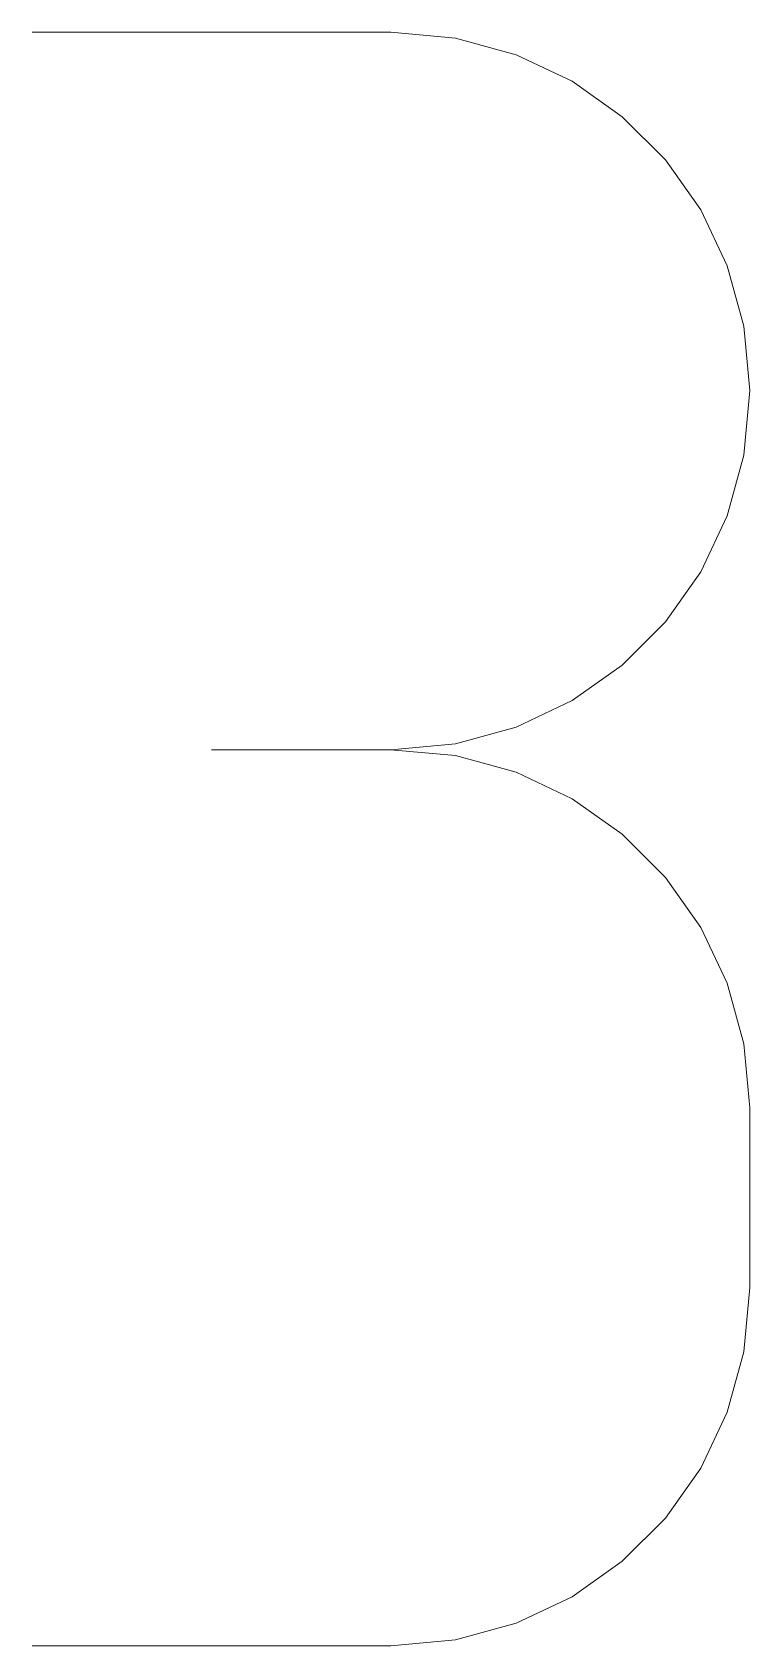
# Model space of a CAD drawing. Header units: centimetres. Extents: x -214 to 137, y -175 to 4.
# Drawn here: x 51.286 to 52.705, y -116.275 to -113.084 of the extents above; entities that cross this region are included whole.
import ezdxf

# ---------------------------------------------------------------- set-up
doc = ezdxf.new("R2010")
doc.units = ezdxf.units.CM
doc.header["$MEASUREMENT"] = 0
doc.layers.add('layer 1', color=7, linetype='Continuous')

msp = doc.modelspace()

# ---------------------------------------------------------------- linework, layer by layer
at = {"layer": 'layer 1', "color": 1, "lineweight": 9}
for points in [[(51.99511, -113.0837), (51.99511, -113.0837), (51.28558, -113.0837), (51.28558, -113.0837)], [(51.99511, -113.0837), (51.99511, -113.0837), (51.28558, -113.0837), (51.28558, -113.0837)], [(51.99511, -113.0837), (51.99511, -113.0837), (51.28558, -113.0837), (51.28558, -113.0837)], [(51.99511, -113.0837), (51.99511, -113.0837), (51.28558, -113.0837), (51.28558, -113.0837)], [(52.12272, -113.09516), (52.12272, -113.09516), (51.99511, -113.0837), (51.99511, -113.0837)], [(52.12272, -113.09516), (52.12272, -113.09516), (51.99511, -113.0837), (51.99511, -113.0837)], [(52.12272, -113.09516), (52.12272, -113.09516), (51.99511, -113.0837), (51.99511, -113.0837)], [(52.12272, -113.09516), (52.12272, -113.09516), (51.99511, -113.0837), (51.99511, -113.0837)], [(52.2428, -113.12817), (52.2428, -113.12817), (52.12272, -113.09516), (52.12272, -113.09516)], [(52.2428, -113.12817), (52.2428, -113.12817), (52.12272, -113.09516), (52.12272, -113.09516)], [(52.2428, -113.12817), (52.2428, -113.12817), (52.12272, -113.09516), (52.12272, -113.09516)], [(52.2428, -113.12817), (52.2428, -113.12817), (52.12272, -113.09516), (52.12272, -113.09516)], [(52.35335, -113.1807), (52.35335, -113.1807), (52.2428, -113.12817), (52.2428, -113.12817)], [(52.35335, -113.1807), (52.35335, -113.1807), (52.2428, -113.12817), (52.2428, -113.12817)], [(52.35335, -113.1807), (52.35335, -113.1807), (52.2428, -113.12817), (52.2428, -113.12817)], [(52.35335, -113.1807), (52.35335, -113.1807), (52.2428, -113.12817), (52.2428, -113.12817)], [(52.45237, -113.25073), (52.45237, -113.25073), (52.35335, -113.1807), (52.35335, -113.1807)], [(52.45237, -113.25073), (52.45237, -113.25073), (52.35335, -113.1807), (52.35335, -113.1807)], [(52.45237, -113.25073), (52.45237, -113.25073), (52.35335, -113.1807), (52.35335, -113.1807)], [(52.45237, -113.25073), (52.45237, -113.25073), (52.35335, -113.1807), (52.35335, -113.1807)], [(52.53786, -113.33622), (52.53786, -113.33622), (52.45237, -113.25073), (52.45237, -113.25073)], [(52.53786, -113.33622), (52.53786, -113.33622), (52.45237, -113.25073), (52.45237, -113.25073)], [(52.53786, -113.33622), (52.53786, -113.33622), (52.45237, -113.25073), (52.45237, -113.25073)], [(52.53786, -113.33622), (52.53786, -113.33622), (52.45237, -113.25073), (52.45237, -113.25073)], [(52.60783, -113.43515), (52.60783, -113.43515), (52.53786, -113.33622), (52.53786, -113.33622)], [(52.60783, -113.43515), (52.60783, -113.43515), (52.53786, -113.33622), (52.53786, -113.33622)], [(52.60783, -113.43515), (52.60783, -113.43515), (52.53786, -113.33622), (52.53786, -113.33622)], [(52.60783, -113.43515), (52.60783, -113.43515), (52.53786, -113.33622), (52.53786, -113.33622)], [(52.66029, -113.54548), (52.66029, -113.54548), (52.60783, -113.43515), (52.60783, -113.43515)], [(52.66029, -113.54548), (52.66029, -113.54548), (52.60783, -113.43515), (52.60783, -113.43515)], [(52.66029, -113.54548), (52.66029, -113.54548), (52.60783, -113.43515), (52.60783, -113.43515)], [(52.66029, -113.54548), (52.66029, -113.54548), (52.60783, -113.43515), (52.60783, -113.43515)], [(52.69322, -113.66519), (52.69322, -113.66519), (52.66029, -113.54548), (52.66029, -113.54548)], [(52.69322, -113.66519), (52.69322, -113.66519), (52.66029, -113.54548), (52.66029, -113.54548)], [(52.69322, -113.66519), (52.69322, -113.66519), (52.66029, -113.54548), (52.66029, -113.54548)], [(52.69322, -113.66519), (52.69322, -113.66519), (52.66029, -113.54548), (52.66029, -113.54548)], [(52.70465, -113.79223), (52.70465, -113.79223), (52.69322, -113.66519), (52.69322, -113.66519)], [(52.70465, -113.79223), (52.70465, -113.79223), (52.69322, -113.66519), (52.69322, -113.66519)], [(52.70465, -113.79223), (52.70465, -113.79223), (52.69322, -113.66519), (52.69322, -113.66519)], [(52.70465, -113.79223), (52.70465, -113.79223), (52.69322, -113.66519), (52.69322, -113.66519)], [(52.69322, -113.91988), (52.69322, -113.91988), (52.70465, -113.79223), (52.70465, -113.79223)], [(52.69322, -113.91988), (52.69322, -113.91988), (52.70465, -113.79223), (52.70465, -113.79223)], [(52.69322, -113.91988), (52.69322, -113.91988), (52.70465, -113.79223), (52.70465, -113.79223)], [(52.69322, -113.91988), (52.69322, -113.91988), (52.70465, -113.79223), (52.70465, -113.79223)], [(52.66029, -114.04005), (52.66029, -114.04005), (52.69322, -113.91988), (52.69322, -113.91988)], [(52.66029, -114.04005), (52.66029, -114.04005), (52.69322, -113.91988), (52.69322, -113.91988)], [(52.66029, -114.04005), (52.66029, -114.04005), (52.69322, -113.91988), (52.69322, -113.91988)], [(52.66029, -114.04005), (52.66029, -114.04005), (52.69322, -113.91988), (52.69322, -113.91988)], [(52.60783, -114.15073), (52.60783, -114.15073), (52.66029, -114.04005), (52.66029, -114.04005)], [(52.60783, -114.15073), (52.60783, -114.15073), (52.66029, -114.04005), (52.66029, -114.04005)], [(52.60783, -114.15073), (52.60783, -114.15073), (52.66029, -114.04005), (52.66029, -114.04005)], [(52.60783, -114.15073), (52.60783, -114.15073), (52.66029, -114.04005), (52.66029, -114.04005)], [(52.53786, -114.24991), (52.53786, -114.24991), (52.60783, -114.15073), (52.60783, -114.15073)], [(52.53786, -114.24991), (52.53786, -114.24991), (52.60783, -114.15073), (52.60783, -114.15073)], [(52.53786, -114.24991), (52.53786, -114.24991), (52.60783, -114.15073), (52.60783, -114.15073)], [(52.53786, -114.24991), (52.53786, -114.24991), (52.60783, -114.15073), (52.60783, -114.15073)], [(52.45237, -114.33557), (52.45237, -114.33557), (52.53786, -114.24991), (52.53786, -114.24991)], [(52.45237, -114.33557), (52.45237, -114.33557), (52.53786, -114.24991), (52.53786, -114.24991)], [(52.45237, -114.33557), (52.45237, -114.33557), (52.53786, -114.24991), (52.53786, -114.24991)], [(52.45237, -114.33557), (52.45237, -114.33557), (52.53786, -114.24991), (52.53786, -114.24991)], [(52.35335, -114.4057), (52.35335, -114.4057), (52.45237, -114.33557), (52.45237, -114.33557)], [(52.35335, -114.4057), (52.35335, -114.4057), (52.45237, -114.33557), (52.45237, -114.33557)], [(52.35335, -114.4057), (52.35335, -114.4057), (52.45237, -114.33557), (52.45237, -114.33557)], [(52.35335, -114.4057), (52.35335, -114.4057), (52.45237, -114.33557), (52.45237, -114.33557)], [(52.2428, -114.45829), (52.2428, -114.45829), (52.35335, -114.4057), (52.35335, -114.4057)], [(52.2428, -114.45829), (52.2428, -114.45829), (52.35335, -114.4057), (52.35335, -114.4057)], [(52.2428, -114.45829), (52.2428, -114.45829), (52.35335, -114.4057), (52.35335, -114.4057)], [(52.2428, -114.45829), (52.2428, -114.45829), (52.35335, -114.4057), (52.35335, -114.4057)], [(52.12272, -114.49131), (52.12272, -114.49131), (52.2428, -114.45829), (52.2428, -114.45829)], [(52.12272, -114.49131), (52.12272, -114.49131), (52.2428, -114.45829), (52.2428, -114.45829)], [(52.12272, -114.49131), (52.12272, -114.49131), (52.2428, -114.45829), (52.2428, -114.45829)], [(52.12272, -114.49131), (52.12272, -114.49131), (52.2428, -114.45829), (52.2428, -114.45829)], [(51.99511, -114.50277), (51.99511, -114.50277), (51.63984, -114.50277), (51.63984, -114.50277)], [(51.63984, -114.50277), (51.63984, -114.50277), (51.99511, -114.50277), (51.99511, -114.50277)], [(51.99511, -114.50277), (51.99511, -114.50277), (51.63984, -114.50277), (51.63984, -114.50277)], [(51.63984, -114.50277), (51.63984, -114.50277), (51.99511, -114.50277), (51.99511, -114.50277)], [(51.99511, -114.50277), (51.99511, -114.50277), (51.63984, -114.50277), (51.63984, -114.50277)], [(51.63984, -114.50277), (51.63984, -114.50277), (51.99511, -114.50277), (51.99511, -114.50277)], [(51.99511, -114.50277), (51.99511, -114.50277), (51.63984, -114.50277), (51.63984, -114.50277)], [(51.63984, -114.50277), (51.63984, -114.50277), (51.99511, -114.50277), (51.99511, -114.50277)], [(51.99511, -114.50277), (51.99511, -114.50277), (52.12272, -114.49131), (52.12272, -114.49131)], [(51.99511, -114.50277), (51.99511, -114.50277), (52.12272, -114.49131), (52.12272, -114.49131)], [(51.99511, -114.50277), (51.99511, -114.50277), (52.12272, -114.49131), (52.12272, -114.49131)], [(51.99511, -114.50277), (51.99511, -114.50277), (52.12272, -114.49131), (52.12272, -114.49131)], [(52.12272, -114.51423), (52.12272, -114.51423), (51.99511, -114.50277), (51.99511, -114.50277)], [(52.12272, -114.51423), (52.12272, -114.51423), (51.99511, -114.50277), (51.99511, -114.50277)], [(52.12272, -114.51423), (52.12272, -114.51423), (51.99511, -114.50277), (51.99511, -114.50277)], [(52.12272, -114.51423), (52.12272, -114.51423), (51.99511, -114.50277), (51.99511, -114.50277)], [(52.2428, -114.54723), (52.2428, -114.54723), (52.12272, -114.51423), (52.12272, -114.51423)], [(52.2428, -114.54723), (52.2428, -114.54723), (52.12272, -114.51423), (52.12272, -114.51423)], [(52.2428, -114.54723), (52.2428, -114.54723), (52.12272, -114.51423), (52.12272, -114.51423)], [(52.2428, -114.54723), (52.2428, -114.54723), (52.12272, -114.51423), (52.12272, -114.51423)], [(52.35335, -114.59977), (52.35335, -114.59977), (52.2428, -114.54723), (52.2428, -114.54723)], [(52.35335, -114.59977), (52.35335, -114.59977), (52.2428, -114.54723), (52.2428, -114.54723)], [(52.35335, -114.59977), (52.35335, -114.59977), (52.2428, -114.54723), (52.2428, -114.54723)], [(52.35335, -114.59977), (52.35335, -114.59977), (52.2428, -114.54723), (52.2428, -114.54723)], [(52.45237, -114.6698), (52.45237, -114.6698), (52.35335, -114.59977), (52.35335, -114.59977)], [(52.45237, -114.6698), (52.45237, -114.6698), (52.35335, -114.59977), (52.35335, -114.59977)], [(52.45237, -114.6698), (52.45237, -114.6698), (52.35335, -114.59977), (52.35335, -114.59977)], [(52.45237, -114.6698), (52.45237, -114.6698), (52.35335, -114.59977), (52.35335, -114.59977)], [(52.53786, -114.75529), (52.53786, -114.75529), (52.45237, -114.6698), (52.45237, -114.6698)], [(52.53786, -114.75529), (52.53786, -114.75529), (52.45237, -114.6698), (52.45237, -114.6698)], [(52.53786, -114.75529), (52.53786, -114.75529), (52.45237, -114.6698), (52.45237, -114.6698)], [(52.53786, -114.75529), (52.53786, -114.75529), (52.45237, -114.6698), (52.45237, -114.6698)], [(52.60783, -114.85422), (52.60783, -114.85422), (52.53786, -114.75529), (52.53786, -114.75529)], [(52.60783, -114.85422), (52.60783, -114.85422), (52.53786, -114.75529), (52.53786, -114.75529)], [(52.60783, -114.85422), (52.60783, -114.85422), (52.53786, -114.75529), (52.53786, -114.75529)], [(52.60783, -114.85422), (52.60783, -114.85422), (52.53786, -114.75529), (52.53786, -114.75529)], [(52.66029, -114.96455), (52.66029, -114.96455), (52.60783, -114.85422), (52.60783, -114.85422)], [(52.66029, -114.96455), (52.66029, -114.96455), (52.60783, -114.85422), (52.60783, -114.85422)], [(52.66029, -114.96455), (52.66029, -114.96455), (52.60783, -114.85422), (52.60783, -114.85422)], [(52.66029, -114.96455), (52.66029, -114.96455), (52.60783, -114.85422), (52.60783, -114.85422)], [(52.69322, -115.08425), (52.69322, -115.08425), (52.66029, -114.96455), (52.66029, -114.96455)], [(52.69322, -115.08425), (52.69322, -115.08425), (52.66029, -114.96455), (52.66029, -114.96455)], [(52.69322, -115.08425), (52.69322, -115.08425), (52.66029, -114.96455), (52.66029, -114.96455)], [(52.69322, -115.08425), (52.69322, -115.08425), (52.66029, -114.96455), (52.66029, -114.96455)], [(52.70465, -115.2113), (52.70465, -115.2113), (52.69322, -115.08425), (52.69322, -115.08425)], [(52.70465, -115.2113), (52.70465, -115.2113), (52.69322, -115.08425), (52.69322, -115.08425)], [(52.70465, -115.2113), (52.70465, -115.2113), (52.69322, -115.08425), (52.69322, -115.08425)], [(52.70465, -115.2113), (52.70465, -115.2113), (52.69322, -115.08425), (52.69322, -115.08425)], [(52.70465, -115.56657), (52.70465, -115.56657), (52.70465, -115.2113), (52.70465, -115.2113)], [(52.70465, -115.56657), (52.70465, -115.56657), (52.70465, -115.2113), (52.70465, -115.2113)], [(52.70465, -115.56657), (52.70465, -115.56657), (52.70465, -115.2113), (52.70465, -115.2113)], [(52.70465, -115.56657), (52.70465, -115.56657), (52.70465, -115.2113), (52.70465, -115.2113)], [(52.69322, -115.69367), (52.69322, -115.69367), (52.70465, -115.56657), (52.70465, -115.56657)], [(52.69322, -115.69367), (52.69322, -115.69367), (52.70465, -115.56657), (52.70465, -115.56657)], [(52.69322, -115.69367), (52.69322, -115.69367), (52.70465, -115.56657), (52.70465, -115.56657)], [(52.69322, -115.69367), (52.69322, -115.69367), (52.70465, -115.56657), (52.70465, -115.56657)], [(52.66029, -115.81341), (52.66029, -115.81341), (52.69322, -115.69367), (52.69322, -115.69367)], [(52.66029, -115.81341), (52.66029, -115.81341), (52.69322, -115.69367), (52.69322, -115.69367)], [(52.66029, -115.81341), (52.66029, -115.81341), (52.69322, -115.69367), (52.69322, -115.69367)], [(52.66029, -115.81341), (52.66029, -115.81341), (52.69322, -115.69367), (52.69322, -115.69367)], [(52.60783, -115.92375), (52.60783, -115.92375), (52.66029, -115.81341), (52.66029, -115.81341)], [(52.60783, -115.92375), (52.60783, -115.92375), (52.66029, -115.81341), (52.66029, -115.81341)], [(52.60783, -115.92375), (52.60783, -115.92375), (52.66029, -115.81341), (52.66029, -115.81341)], [(52.60783, -115.92375), (52.60783, -115.92375), (52.66029, -115.81341), (52.66029, -115.81341)], [(52.53786, -116.02267), (52.53786, -116.02267), (52.60783, -115.92375), (52.60783, -115.92375)], [(52.53786, -116.02267), (52.53786, -116.02267), (52.60783, -115.92375), (52.60783, -115.92375)], [(52.53786, -116.02267), (52.53786, -116.02267), (52.60783, -115.92375), (52.60783, -115.92375)], [(52.53786, -116.02267), (52.53786, -116.02267), (52.60783, -115.92375), (52.60783, -115.92375)], [(52.45237, -116.10814), (52.45237, -116.10814), (52.53786, -116.02267), (52.53786, -116.02267)], [(52.45237, -116.10814), (52.45237, -116.10814), (52.53786, -116.02267), (52.53786, -116.02267)], [(52.45237, -116.10814), (52.45237, -116.10814), (52.53786, -116.02267), (52.53786, -116.02267)], [(52.45237, -116.10814), (52.45237, -116.10814), (52.53786, -116.02267), (52.53786, -116.02267)], [(52.35335, -116.17815), (52.35335, -116.17815), (52.45237, -116.10814), (52.45237, -116.10814)], [(52.35335, -116.17815), (52.35335, -116.17815), (52.45237, -116.10814), (52.45237, -116.10814)], [(52.35335, -116.17815), (52.35335, -116.17815), (52.45237, -116.10814), (52.45237, -116.10814)], [(52.35335, -116.17815), (52.35335, -116.17815), (52.45237, -116.10814), (52.45237, -116.10814)], [(52.2428, -116.23066), (52.2428, -116.23066), (52.35335, -116.17815), (52.35335, -116.17815)], [(52.2428, -116.23066), (52.2428, -116.23066), (52.35335, -116.17815), (52.35335, -116.17815)], [(52.2428, -116.23066), (52.2428, -116.23066), (52.35335, -116.17815), (52.35335, -116.17815)], [(52.2428, -116.23066), (52.2428, -116.23066), (52.35335, -116.17815), (52.35335, -116.17815)], [(52.12272, -116.26366), (52.12272, -116.26366), (52.2428, -116.23066), (52.2428, -116.23066)], [(52.12272, -116.26366), (52.12272, -116.26366), (52.2428, -116.23066), (52.2428, -116.23066)], [(52.12272, -116.26366), (52.12272, -116.26366), (52.2428, -116.23066), (52.2428, -116.23066)], [(52.12272, -116.26366), (52.12272, -116.26366), (52.2428, -116.23066), (52.2428, -116.23066)], [(51.28558, -116.2751), (51.28558, -116.2751), (51.99511, -116.2751), (51.99511, -116.2751)], [(51.28558, -116.2751), (51.28558, -116.2751), (51.99511, -116.2751), (51.99511, -116.2751)], [(51.28558, -116.2751), (51.28558, -116.2751), (51.99511, -116.2751), (51.99511, -116.2751)], [(51.28558, -116.2751), (51.28558, -116.2751), (51.99511, -116.2751), (51.99511, -116.2751)], [(51.99511, -116.2751), (51.99511, -116.2751), (52.12272, -116.26366), (52.12272, -116.26366)], [(51.99511, -116.2751), (51.99511, -116.2751), (52.12272, -116.26366), (52.12272, -116.26366)], [(51.99511, -116.2751), (51.99511, -116.2751), (52.12272, -116.26366), (52.12272, -116.26366)], [(51.99511, -116.2751), (51.99511, -116.2751), (52.12272, -116.26366), (52.12272, -116.26366)]]:
    msp.add_open_spline(points, degree=3, dxfattribs=at)

doc.saveas('drawing.dxf')
